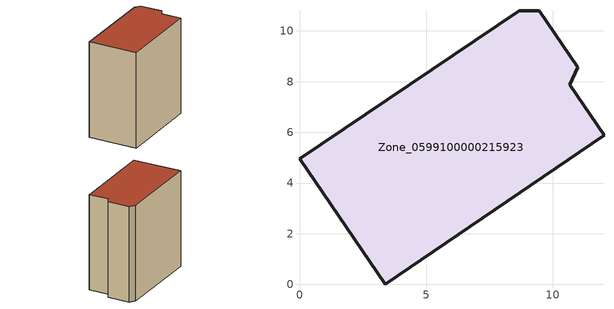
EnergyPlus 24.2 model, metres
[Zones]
Zone_0599100000215923
 floor ground (C_G): 0,4.96 8.68,10.8 9.47,10.8 10.98,8.57 10.67,7.87 12.02,5.88 3.39,0 z0
 wall outside (C_F): 3.39,0 12.02,5.88 10.67,7.87 10.98,8.57 9.47,10.8 8.68,10.8 0,4.96 3.39,0 z0:11.78
 roof outside (C_R): 8.68,10.8 0,4.96 3.39,0 12.02,5.88 10.67,7.87 10.98,8.57 9.47,10.8 z11.78
[BUILDING]
Pand.0599100000215923: North Axis=0; Terrain=City; Loads Convergence Tolerance Value=0.04; Temperature Convergence Tolerance Value=0.4; Solar Distribution=FullExterior; Maximum Number of Warmup Days=25; Minimum Number of Warmup Days=1
[Site:Location]
Rotterdam.The.Hague.AP_ZH_NLD Design_Conditions: Latitude=51.96; Longitude=4.45; Time Zone=1; Elevation=-4.5
[SITE:GROUNDTEMPERATURE:BUILDINGSURFACE]
18, 18, 18, 18, 18, 18, 18, 18, 18, 18, 18, 18
[MATERIAL] Thermal Absorptance=0.9; Solar Absorptance=0.7; Visible Absorptance=0.7
Name | Roughness | Thickness | Conductivity | Density | Specific Heat
G.TI.1946 | MediumSmooth | 0.15 | 1 | 540 | 1210
F.TI.1946 | Rough | 0.3 | 0.857143 | 1920 | 840
R.TI.1946 | MediumRough | 0.2 | 0.1 | 1500 | 1000
[CONSTRUCTION]
C_G: G.TI.1946
C_F: F.TI.1946
C_R: R.TI.1946
[ZONE]
Zone_0599100000215923: Type=1; Multiplier=1; Ceiling Height=Autocalculate; Volume=Autocalculate; Floor Area=autocalculate; Part of Total Floor Area=Yes
[ZONEINFILTRATION:DESIGNFLOWRATE]
Infil_Zone_0599100000215923: Zone or ZoneList or Space or SpaceList=Zone_0599100000215923; Schedule=AlwaysOn; Design Flow Rate Calculation Method=Flow/Area; Flow Rate per Floor Area=0.003; Constant Term Coefficient=1; Temperature Term Coefficient=0; Velocity Term Coefficient=0; Velocity Squared Term Coefficient=0
[HVACTEMPLATE:ZONE:IDEALLOADSAIRSYSTEM]
Zone_0599100000215923: Maximum Heating Supply Air Temperature=50; Minimum Cooling Supply Air Temperature=13; Maximum Heating Supply Air Humidity Ratio=0.0156; Minimum Cooling Supply Air Humidity Ratio=0.0077; Heating Limit=NoLimit; Cooling Limit=NoLimit; Dehumidification Control Type=ConstantSensibleHeatRatio; Cooling Sensible Heat Ratio=0.7; Dehumidification Setpoint=60; Humidification Control Type=None; Humidification Setpoint=30; Outdoor Air Method=None; Outdoor Air Flow Rate per Person=0.00944; Outdoor Air Flow Rate per Zone Floor Area=0; Outdoor Air Flow Rate per Zone=0; Demand Controlled Ventilation Type=None; Outdoor Air Economizer Type=NoEconomizer; Heat Recovery Type=None; Sensible Heat Recovery Effectiveness=0.7; Latent Heat Recovery Effectiveness=0.65
[ZONECONTROL:THERMOSTAT]
ThermostatControl_Zone_0599100000215923: Zone or ZoneList=Zone_0599100000215923; Control Type Schedule=DualSetpointControlType; Control 1=Thermostat_Zone_0599100000215923; Temperature Difference Between Cutout And Setpoint=0
[THERMOSTATSETPOINT:DUALSETPOINT]
Thermostat_Zone_0599100000215923: Heating Setpoint Temperature Schedule=HeatingSetpoint_Zone_0599100000215923; Cooling Setpoint Temperature Schedule=CoolingSetpoint_Zone_0599100000215923
[SCHEDULE:COMPACT]
HeatingSetpoint_Zone_0599100000215923: Through: 12/31, For: AllDays, Until: 24:00, 21
CoolingSetpoint_Zone_0599100000215923: Through: 12/31, For: AllDays, Until: 24:00, 24
DualSetpointControlType: Through: 12/31, For: AllDays, Until: 24:00, 4
AlwaysOn: Through: 12/31, For: AllDays, Until: 24:00, 1
